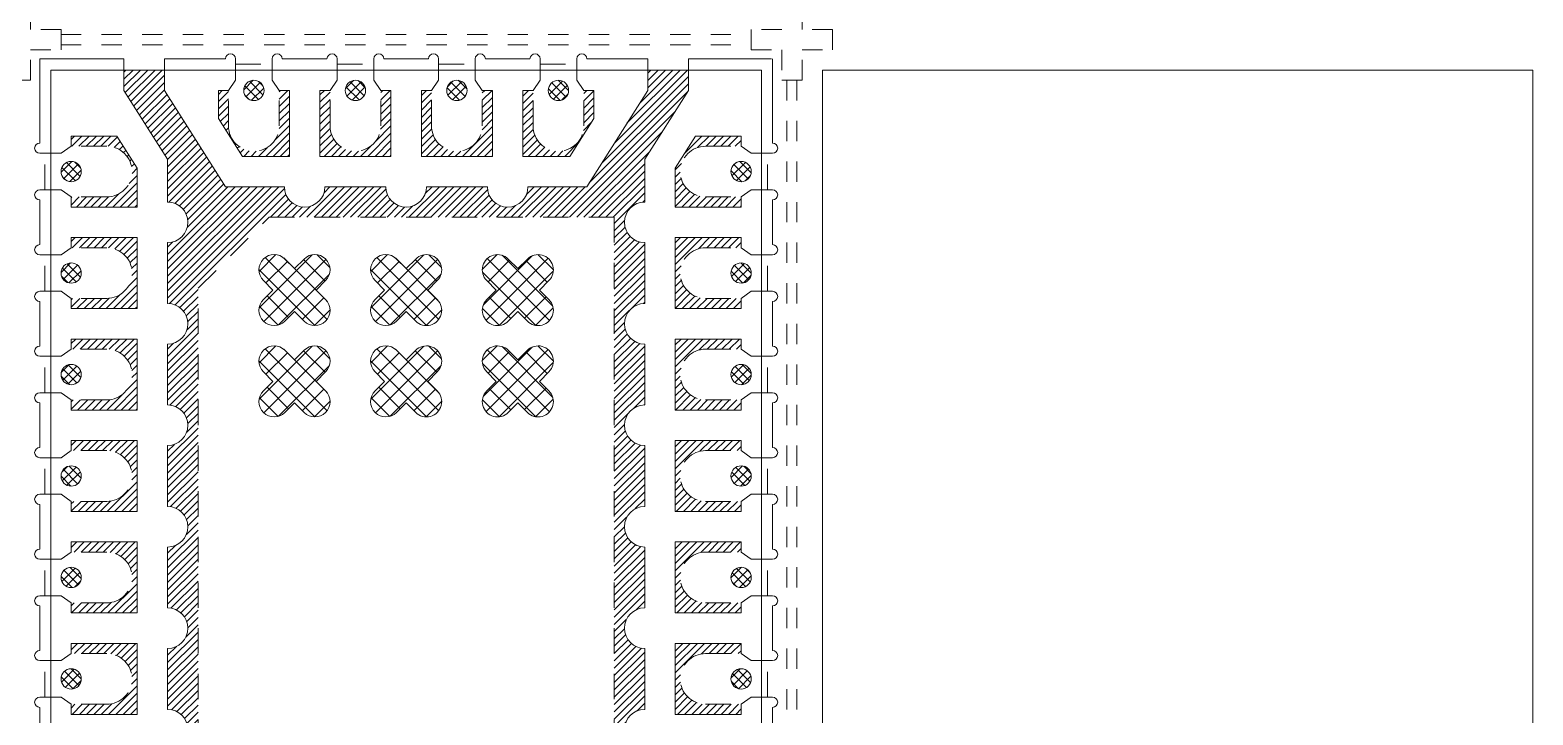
# Model space of a CAD drawing. Header units: millimetres. Extents: x -229 to -105, y -151 to 3.
# Drawn here: x -193.07 to -185.66, y -73.99 to -70.61 of the extents above; entities that cross this region are included whole.
import ezdxf

# ---------------------------------------------------------------- set-up
doc = ezdxf.new("R2010")
doc.units = ezdxf.units.MM
doc.linetypes.add('HIDDEN', pattern=[0.375, 0.25, -0.125])
for name, color, linetype in [('1', 7, 'Continuous'), ('1D', 4, 'Continuous'), ('BOT', 4, 'Continuous'), ('ETCH', 4, 'Continuous'), ('HALF ETCH ON TOP SIDE', 6, 'Continuous'), ('PKG', 2, 'Continuous')]:
    doc.layers.add(name, color=color, linetype=linetype)
pattern_1 = [(45, (-512.488806, -88.179952), (-0.0179605122, 0.0179605122), [])]
pattern_2 = [(45, (-26123.6696, -4380.078176), (-0.0449012806, 0.0449012806), []), (135, (-26123.6696, -4380.078176), (-0.0449012806, -0.0449012806), [])]
pattern_3 = [(45, (-26123.6696, -4380.528176), (-0.0449012806, 0.0449012806), []), (135, (-26123.6696, -4380.528176), (-0.0449012806, -0.0449012806), [])]

msp = doc.modelspace()

# ---------------------------------------------------------------- hatches: boundary and pattern name
at = {"layer": 'ETCH'}
h = msp.add_hatch(dxfattribs=at)
h.set_pattern_fill('ANSI31', color=256, scale=0.008, style=0)
h.set_pattern_definition([(45, (-169.840275, -77.800525), (-0.017960512, 0.017960512), [])])
h.paths.add_polyline_path([(-192.604, -70.8123), (-192.404, -70.8123), (-192.404, -70.9123), (-192.1031, -71.3873), (-191.814, -71.3873, 1), (-191.614, -71.3873), (-191.314, -71.3873, 1), (-191.114, -71.3873), (-190.814, -71.3873, 1), (-190.614, -71.3873), (-190.3248, -71.3873), (-190.024, -70.9123), (-190.024, -70.8123), (-189.824, -70.8123), (-189.824, -70.9123), (-190.039, -71.2518), (-190.039, -71.4623, 1), (-190.039, -71.6623), (-190.039, -71.9623, 1), (-190.039, -72.1623), (-190.039, -72.4623, 1), (-190.039, -72.6623), (-190.039, -72.9623, 1), (-190.039, -73.1623), (-190.039, -73.4623, 1), (-190.039, -73.6623), (-190.039, -73.9623, 1), (-190.039, -74.1623), (-190.039, -74.4623, 1), (-190.039, -74.6623), (-190.039, -74.9623, 1), (-190.039, -75.1623), (-190.039, -75.4623, 1), (-190.039, -75.6623), (-190.039, -75.9623, 1), (-190.039, -76.1623), (-190.039, -76.4623, 1), (-190.039, -76.6623), (-190.039, -76.9623, 1), (-190.039, -77.1623), (-190.039, -77.4623, 1), (-190.039, -77.6623), (-190.039, -77.9623, 1), (-190.039, -78.1623), (-190.039, -78.4623, 1), (-190.039, -78.6623), (-190.039, -78.9623, 1), (-190.039, -79.1623), (-190.039, -79.3729), (-189.824, -79.7123), (-189.824, -79.8123), (-190.024, -79.8123), (-190.024, -79.7123), (-190.3248, -79.2373), (-190.614, -79.2373, 1), (-190.814, -79.2373), (-191.114, -79.2373, 1), (-191.314, -79.2373), (-191.614, -79.2373, 1), (-191.814, -79.2373), (-192.1031, -79.2373), (-192.404, -79.7123), (-192.404, -79.8123), (-192.604, -79.8123), (-192.604, -79.7123), (-192.389, -79.3729), (-192.389, -79.1623, 1), (-192.389, -78.9623), (-192.389, -78.6623, 1), (-192.389, -78.4623), (-192.389, -78.1623, 1), (-192.389, -77.9623), (-192.389, -77.6623, 1), (-192.389, -77.4623), (-192.389, -77.1623, 1), (-192.389, -76.9623), (-192.389, -76.6623, 1), (-192.389, -76.4623), (-192.389, -76.1623, 1), (-192.389, -75.9623), (-192.389, -75.6623, 1), (-192.389, -75.4623), (-192.389, -75.1623, 1), (-192.389, -74.9623), (-192.389, -74.6623, 1), (-192.389, -74.4623), (-192.389, -74.1623, 1), (-192.389, -73.9623), (-192.389, -73.6623, 1), (-192.389, -73.4623), (-192.389, -73.1623, 1), (-192.389, -72.9623), (-192.389, -72.6623, 1), (-192.389, -72.4623), (-192.389, -72.1623, 1), (-192.389, -71.9623), (-192.389, -71.6623, 1), (-192.389, -71.4623), (-192.389, -71.2518), (-192.604, -70.9123)])
h.paths.add_polyline_path([(-192.239, -71.8873), (-192.239, -79.0873), (-190.189, -79.0873), (-190.189, -71.5373), (-191.889, -71.5373)], flags=16)
at = {"layer": 'ETCH', "lineweight": 0}
h = msp.add_hatch(dxfattribs=at)
h.set_pattern_fill('ANSI31', color=256, scale=0.008, angle=360, style=0)
h.set_pattern_definition(pattern_1)
h.paths.add_polyline_path([(-192.139, -71.0504), (-192.139, -70.9123), (-192.089, -70.9123), (-192.089, -71.0873, 1), (-191.839, -71.0873), (-191.839, -70.9123), (-191.789, -70.9123), (-191.789, -71.2373), (-192.0206, -71.2373)])
h.paths.add_polyline_path([(-191.639, -70.9123), (-191.639, -71.2373), (-191.289, -71.2373), (-191.289, -70.9123), (-191.339, -70.9123), (-191.339, -71.0873, -1), (-191.589, -71.0873), (-191.589, -70.9123)])
h.paths.add_polyline_path([(-190.639, -70.9123), (-190.639, -71.2373), (-190.4074, -71.2373), (-190.289, -71.0504), (-190.289, -70.9123), (-190.339, -70.9123), (-190.339, -71.0873, -1), (-190.589, -71.0873), (-190.589, -70.9123)])
h.paths.add_polyline_path([(-191.139, -70.9123), (-191.139, -71.2373), (-190.789, -71.2373), (-190.789, -70.9123), (-190.839, -70.9123), (-190.839, -71.0873, -1), (-191.089, -71.0873), (-191.089, -70.9123)])
h = msp.add_hatch(dxfattribs=at)
h.set_pattern_fill('ANSI31', color=256, scale=0.008, style=0)
h.set_pattern_definition(pattern_1)
h.paths.add_polyline_path([(-192.864, -71.9873), (-192.539, -71.9873), (-192.539, -71.6373), (-192.864, -71.6373), (-192.864, -71.6873), (-192.689, -71.6873, -1), (-192.689, -71.9373), (-192.864, -71.9373)])
h.paths.add_polyline_path([(-192.864, -72.4873), (-192.539, -72.4873), (-192.539, -72.1373), (-192.864, -72.1373), (-192.864, -72.1873), (-192.689, -72.1873, -1), (-192.689, -72.4373), (-192.864, -72.4373)])
h.paths.add_polyline_path([(-192.864, -73.9873), (-192.539, -73.9873), (-192.539, -73.6373), (-192.864, -73.6373), (-192.864, -73.6873), (-192.689, -73.6873, -1), (-192.689, -73.9373), (-192.864, -73.9373)])
h.paths.add_polyline_path([(-192.864, -72.9873), (-192.539, -72.9873), (-192.539, -72.6373), (-192.864, -72.6373), (-192.864, -72.6873), (-192.689, -72.6873, -1), (-192.689, -72.9373), (-192.864, -72.9373)])
h.paths.add_polyline_path([(-192.864, -74.4873), (-192.539, -74.4873), (-192.539, -74.1373), (-192.864, -74.1373), (-192.864, -74.1873), (-192.689, -74.1873, -1), (-192.689, -74.4373), (-192.864, -74.4373)])
h.paths.add_polyline_path([(-192.864, -74.9873), (-192.539, -74.9873), (-192.539, -74.6373), (-192.864, -74.6373), (-192.864, -74.6873), (-192.689, -74.6873, -1), (-192.689, -74.9373), (-192.864, -74.9373)])
h.paths.add_polyline_path([(-192.864, -75.9873), (-192.539, -75.9873), (-192.539, -75.6373), (-192.864, -75.6373), (-192.864, -75.6873), (-192.689, -75.6873, -1), (-192.689, -75.9373), (-192.864, -75.9373)])
h.paths.add_polyline_path([(-192.864, -71.1373), (-192.864, -71.1873), (-192.689, -71.1873, -1), (-192.689, -71.4373), (-192.864, -71.4373), (-192.864, -71.4873), (-192.539, -71.4873), (-192.539, -71.2953), (-192.639, -71.1373)])
h.paths.add_polyline_path([(-192.864, -73.4873), (-192.539, -73.4873), (-192.539, -73.1373), (-192.864, -73.1373), (-192.864, -73.1873), (-192.689, -73.1873, -1), (-192.689, -73.4373), (-192.864, -73.4373)])
h.paths.add_polyline_path([(-192.864, -76.6373), (-192.864, -76.6873), (-192.689, -76.6873, -1), (-192.689, -76.9373), (-192.864, -76.9373), (-192.864, -76.9873), (-192.539, -76.9873), (-192.539, -76.6373)])
h.paths.add_polyline_path([(-192.864, -75.4873), (-192.539, -75.4873), (-192.539, -75.1373), (-192.864, -75.1373), (-192.864, -75.1873), (-192.689, -75.1873, -1), (-192.689, -75.4373), (-192.864, -75.4373)])
h.paths.add_polyline_path([(-192.864, -76.1373), (-192.864, -76.1873), (-192.689, -76.1873, -1), (-192.689, -76.4373), (-192.864, -76.4373), (-192.864, -76.4873), (-192.539, -76.4873), (-192.539, -76.1373)])
h.paths.add_polyline_path([(-192.864, -77.4873), (-192.539, -77.4873), (-192.539, -77.1373), (-192.864, -77.1373), (-192.864, -77.1873), (-192.689, -77.1873, -1), (-192.689, -77.4373), (-192.864, -77.4373)])
h.paths.add_polyline_path([(-192.864, -77.9873), (-192.539, -77.9873), (-192.539, -77.6373), (-192.864, -77.6373), (-192.864, -77.6873), (-192.689, -77.6873, -1), (-192.689, -77.9373), (-192.864, -77.9373)])
h.paths.add_polyline_path([(-192.864, -78.9873), (-192.539, -78.9873), (-192.539, -78.6373), (-192.864, -78.6373), (-192.864, -78.6873), (-192.689, -78.6873, -1), (-192.689, -78.9373), (-192.864, -78.9373)])
h.paths.add_polyline_path([(-192.864, -78.4873), (-192.539, -78.4873), (-192.539, -78.1373), (-192.864, -78.1373), (-192.864, -78.1873), (-192.689, -78.1873, -1), (-192.689, -78.4373), (-192.864, -78.4373)])
h.paths.add_polyline_path([(-192.689, -79.1873, -1), (-192.689, -79.4373), (-192.864, -79.4373), (-192.864, -79.4873), (-192.639, -79.4873), (-192.539, -79.3294), (-192.539, -79.1373), (-192.864, -79.1373), (-192.864, -79.1873)])
h = msp.add_hatch(dxfattribs=at)
h.set_pattern_fill('ANSI31', color=256, scale=0.008, style=0)
h.set_pattern_definition(pattern_1)
h.paths.add_polyline_path([(-192.864, -78.6373), (-192.539, -78.6373), (-192.539, -78.9873), (-192.864, -78.9873), (-192.864, -78.9373), (-192.689, -78.9373, 1), (-192.689, -78.6873), (-192.864, -78.6873)])
h.paths.add_polyline_path([(-192.864, -78.1373), (-192.539, -78.1373), (-192.539, -78.4873), (-192.864, -78.4873), (-192.864, -78.4373), (-192.689, -78.4373, 1), (-192.689, -78.1873), (-192.864, -78.1873)])
h.paths.add_polyline_path([(-192.864, -76.6373), (-192.539, -76.6373), (-192.539, -76.9873), (-192.864, -76.9873), (-192.864, -76.9373), (-192.689, -76.9373, 1), (-192.689, -76.6873), (-192.864, -76.6873)])
h.paths.add_polyline_path([(-192.864, -77.6373), (-192.539, -77.6373), (-192.539, -77.9873), (-192.864, -77.9873), (-192.864, -77.9373), (-192.689, -77.9373, 1), (-192.689, -77.6873), (-192.864, -77.6873)])
h.paths.add_polyline_path([(-192.864, -76.1373), (-192.539, -76.1373), (-192.539, -76.4873), (-192.864, -76.4873), (-192.864, -76.4373), (-192.689, -76.4373, 1), (-192.689, -76.1873), (-192.864, -76.1873)])
h.paths.add_polyline_path([(-192.864, -75.6373), (-192.539, -75.6373), (-192.539, -75.9873), (-192.864, -75.9873), (-192.864, -75.9373), (-192.689, -75.9373, 1), (-192.689, -75.6873), (-192.864, -75.6873)])
h.paths.add_polyline_path([(-192.864, -74.6373), (-192.539, -74.6373), (-192.539, -74.9873), (-192.864, -74.9873), (-192.864, -74.9373), (-192.689, -74.9373, 1), (-192.689, -74.6873), (-192.864, -74.6873)])
h.paths.add_polyline_path([(-192.864, -79.4873), (-192.864, -79.4373), (-192.689, -79.4373, 1), (-192.689, -79.1873), (-192.864, -79.1873), (-192.864, -79.1373), (-192.539, -79.1373), (-192.539, -79.3294), (-192.639, -79.4873)])
h.paths.add_polyline_path([(-192.864, -77.1373), (-192.539, -77.1373), (-192.539, -77.4873), (-192.864, -77.4873), (-192.864, -77.4373), (-192.689, -77.4373, 1), (-192.689, -77.1873), (-192.864, -77.1873)])
h.paths.add_polyline_path([(-192.864, -73.9873), (-192.864, -73.9373), (-192.689, -73.9373, 1), (-192.689, -73.6873), (-192.864, -73.6873), (-192.864, -73.6373), (-192.539, -73.6373), (-192.539, -73.9873)])
h.paths.add_polyline_path([(-192.864, -75.1373), (-192.539, -75.1373), (-192.539, -75.4873), (-192.864, -75.4873), (-192.864, -75.4373), (-192.689, -75.4373, 1), (-192.689, -75.1873), (-192.864, -75.1873)])
h.paths.add_polyline_path([(-192.864, -74.4873), (-192.864, -74.4373), (-192.689, -74.4373, 1), (-192.689, -74.1873), (-192.864, -74.1873), (-192.864, -74.1373), (-192.539, -74.1373), (-192.539, -74.4873)])
h.paths.add_polyline_path([(-192.864, -73.1373), (-192.539, -73.1373), (-192.539, -73.4873), (-192.864, -73.4873), (-192.864, -73.4373), (-192.689, -73.4373, 1), (-192.689, -73.1873), (-192.864, -73.1873)])
h.paths.add_polyline_path([(-192.864, -72.6373), (-192.539, -72.6373), (-192.539, -72.9873), (-192.864, -72.9873), (-192.864, -72.9373), (-192.689, -72.9373, 1), (-192.689, -72.6873), (-192.864, -72.6873)])
h.paths.add_polyline_path([(-192.864, -71.6373), (-192.539, -71.6373), (-192.539, -71.9873), (-192.864, -71.9873), (-192.864, -71.9373), (-192.689, -71.9373, 1), (-192.689, -71.6873), (-192.864, -71.6873)])
h.paths.add_polyline_path([(-192.864, -72.1373), (-192.539, -72.1373), (-192.539, -72.4873), (-192.864, -72.4873), (-192.864, -72.4373), (-192.689, -72.4373, 1), (-192.689, -72.1873), (-192.864, -72.1873)])
h.paths.add_polyline_path([(-192.689, -71.4373, 1), (-192.689, -71.1873), (-192.864, -71.1873), (-192.864, -71.1373), (-192.639, -71.1373), (-192.539, -71.2953), (-192.539, -71.4873), (-192.864, -71.4873), (-192.864, -71.4373)])
h = msp.add_hatch(dxfattribs=at)
h.set_pattern_fill('ANSI31', color=256, scale=0.008, angle=180, style=0)
h.set_pattern_definition(pattern_1)
h.paths.add_polyline_path([(-189.564, -71.9873), (-189.889, -71.9873), (-189.889, -71.6373), (-189.564, -71.6373), (-189.564, -71.6873), (-189.739, -71.6873, 1), (-189.739, -71.9373), (-189.564, -71.9373)])
h.paths.add_polyline_path([(-189.564, -72.4873), (-189.889, -72.4873), (-189.889, -72.1373), (-189.564, -72.1373), (-189.564, -72.1873), (-189.739, -72.1873, 1), (-189.739, -72.4373), (-189.564, -72.4373)])
h.paths.add_polyline_path([(-189.564, -73.9873), (-189.889, -73.9873), (-189.889, -73.6373), (-189.564, -73.6373), (-189.564, -73.6873), (-189.739, -73.6873, 1), (-189.739, -73.9373), (-189.564, -73.9373)])
h.paths.add_polyline_path([(-189.564, -72.9873), (-189.889, -72.9873), (-189.889, -72.6373), (-189.564, -72.6373), (-189.564, -72.6873), (-189.739, -72.6873, 1), (-189.739, -72.9373), (-189.564, -72.9373)])
h.paths.add_polyline_path([(-189.564, -74.4873), (-189.889, -74.4873), (-189.889, -74.1373), (-189.564, -74.1373), (-189.564, -74.1873), (-189.739, -74.1873, 1), (-189.739, -74.4373), (-189.564, -74.4373)])
h.paths.add_polyline_path([(-189.564, -74.9873), (-189.889, -74.9873), (-189.889, -74.6373), (-189.564, -74.6373), (-189.564, -74.6873), (-189.739, -74.6873, 1), (-189.739, -74.9373), (-189.564, -74.9373)])
h.paths.add_polyline_path([(-189.564, -75.9873), (-189.889, -75.9873), (-189.889, -75.6373), (-189.564, -75.6373), (-189.564, -75.6873), (-189.739, -75.6873, 1), (-189.739, -75.9373), (-189.564, -75.9373)])
h.paths.add_polyline_path([(-189.564, -71.1373), (-189.564, -71.1873), (-189.739, -71.1873, 1), (-189.739, -71.4373), (-189.564, -71.4373), (-189.564, -71.4873), (-189.889, -71.4873), (-189.889, -71.2953), (-189.7889, -71.1373)])
h.paths.add_polyline_path([(-189.564, -73.4873), (-189.889, -73.4873), (-189.889, -73.1373), (-189.564, -73.1373), (-189.564, -73.1873), (-189.739, -73.1873, 1), (-189.739, -73.4373), (-189.564, -73.4373)])
h.paths.add_polyline_path([(-189.564, -76.6373), (-189.564, -76.6873), (-189.739, -76.6873, 1), (-189.739, -76.9373), (-189.564, -76.9373), (-189.564, -76.9873), (-189.889, -76.9873), (-189.889, -76.6373)])
h.paths.add_polyline_path([(-189.564, -75.4873), (-189.889, -75.4873), (-189.889, -75.1373), (-189.564, -75.1373), (-189.564, -75.1873), (-189.739, -75.1873, 1), (-189.739, -75.4373), (-189.564, -75.4373)])
h.paths.add_polyline_path([(-189.564, -76.1373), (-189.564, -76.1873), (-189.739, -76.1873, 1), (-189.739, -76.4373), (-189.564, -76.4373), (-189.564, -76.4873), (-189.889, -76.4873), (-189.889, -76.1373)])
h.paths.add_polyline_path([(-189.564, -77.4873), (-189.889, -77.4873), (-189.889, -77.1373), (-189.564, -77.1373), (-189.564, -77.1873), (-189.739, -77.1873, 1), (-189.739, -77.4373), (-189.564, -77.4373)])
h.paths.add_polyline_path([(-189.564, -77.9873), (-189.889, -77.9873), (-189.889, -77.6373), (-189.564, -77.6373), (-189.564, -77.6873), (-189.739, -77.6873, 1), (-189.739, -77.9373), (-189.564, -77.9373)])
h.paths.add_polyline_path([(-189.564, -78.9873), (-189.889, -78.9873), (-189.889, -78.6373), (-189.564, -78.6373), (-189.564, -78.6873), (-189.739, -78.6873, 1), (-189.739, -78.9373), (-189.564, -78.9373)])
h.paths.add_polyline_path([(-189.564, -78.4873), (-189.889, -78.4873), (-189.889, -78.1373), (-189.564, -78.1373), (-189.564, -78.1873), (-189.739, -78.1873, 1), (-189.739, -78.4373), (-189.564, -78.4373)])
h.paths.add_polyline_path([(-189.739, -79.1873, 1), (-189.739, -79.4373), (-189.564, -79.4373), (-189.564, -79.4873), (-189.7889, -79.4873), (-189.889, -79.3294), (-189.889, -79.1373), (-189.564, -79.1373), (-189.564, -79.1873)])
h = msp.add_hatch(dxfattribs=at)
h.set_pattern_fill('ANSI31', color=256, scale=0.008, angle=180, style=0)
h.set_pattern_definition(pattern_1)
h.paths.add_polyline_path([(-189.564, -78.6373), (-189.889, -78.6373), (-189.889, -78.9873), (-189.564, -78.9873), (-189.564, -78.9373), (-189.739, -78.9373, -1), (-189.739, -78.6873), (-189.564, -78.6873)])
h.paths.add_polyline_path([(-189.564, -78.1373), (-189.889, -78.1373), (-189.889, -78.4873), (-189.564, -78.4873), (-189.564, -78.4373), (-189.739, -78.4373, -1), (-189.739, -78.1873), (-189.564, -78.1873)])
h.paths.add_polyline_path([(-189.564, -76.6373), (-189.889, -76.6373), (-189.889, -76.9873), (-189.564, -76.9873), (-189.564, -76.9373), (-189.739, -76.9373, -1), (-189.739, -76.6873), (-189.564, -76.6873)])
h.paths.add_polyline_path([(-189.564, -77.6373), (-189.889, -77.6373), (-189.889, -77.9873), (-189.564, -77.9873), (-189.564, -77.9373), (-189.739, -77.9373, -1), (-189.739, -77.6873), (-189.564, -77.6873)])
h.paths.add_polyline_path([(-189.564, -76.1373), (-189.889, -76.1373), (-189.889, -76.4873), (-189.564, -76.4873), (-189.564, -76.4373), (-189.739, -76.4373, -1), (-189.739, -76.1873), (-189.564, -76.1873)])
h.paths.add_polyline_path([(-189.564, -75.6373), (-189.889, -75.6373), (-189.889, -75.9873), (-189.564, -75.9873), (-189.564, -75.9373), (-189.739, -75.9373, -1), (-189.739, -75.6873), (-189.564, -75.6873)])
h.paths.add_polyline_path([(-189.564, -74.6373), (-189.889, -74.6373), (-189.889, -74.9873), (-189.564, -74.9873), (-189.564, -74.9373), (-189.739, -74.9373, -1), (-189.739, -74.6873), (-189.564, -74.6873)])
h.paths.add_polyline_path([(-189.564, -79.4873), (-189.564, -79.4373), (-189.739, -79.4373, -1), (-189.739, -79.1873), (-189.564, -79.1873), (-189.564, -79.1373), (-189.889, -79.1373), (-189.889, -79.3294), (-189.7889, -79.4873)])
h.paths.add_polyline_path([(-189.564, -77.1373), (-189.889, -77.1373), (-189.889, -77.4873), (-189.564, -77.4873), (-189.564, -77.4373), (-189.739, -77.4373, -1), (-189.739, -77.1873), (-189.564, -77.1873)])
h.paths.add_polyline_path([(-189.564, -73.9873), (-189.564, -73.9373), (-189.739, -73.9373, -1), (-189.739, -73.6873), (-189.564, -73.6873), (-189.564, -73.6373), (-189.889, -73.6373), (-189.889, -73.9873)])
h.paths.add_polyline_path([(-189.564, -75.1373), (-189.889, -75.1373), (-189.889, -75.4873), (-189.564, -75.4873), (-189.564, -75.4373), (-189.739, -75.4373, -1), (-189.739, -75.1873), (-189.564, -75.1873)])
h.paths.add_polyline_path([(-189.564, -74.4873), (-189.564, -74.4373), (-189.739, -74.4373, -1), (-189.739, -74.1873), (-189.564, -74.1873), (-189.564, -74.1373), (-189.889, -74.1373), (-189.889, -74.4873)])
h.paths.add_polyline_path([(-189.564, -73.1373), (-189.889, -73.1373), (-189.889, -73.4873), (-189.564, -73.4873), (-189.564, -73.4373), (-189.739, -73.4373, -1), (-189.739, -73.1873), (-189.564, -73.1873)])
h.paths.add_polyline_path([(-189.564, -72.6373), (-189.889, -72.6373), (-189.889, -72.9873), (-189.564, -72.9873), (-189.564, -72.9373), (-189.739, -72.9373, -1), (-189.739, -72.6873), (-189.564, -72.6873)])
h.paths.add_polyline_path([(-189.564, -71.6373), (-189.889, -71.6373), (-189.889, -71.9873), (-189.564, -71.9873), (-189.564, -71.9373), (-189.739, -71.9373, -1), (-189.739, -71.6873), (-189.564, -71.6873)])
h.paths.add_polyline_path([(-189.564, -72.1373), (-189.889, -72.1373), (-189.889, -72.4873), (-189.564, -72.4873), (-189.564, -72.4373), (-189.739, -72.4373, -1), (-189.739, -72.1873), (-189.564, -72.1873)])
h.paths.add_polyline_path([(-189.739, -71.4373, -1), (-189.739, -71.1873), (-189.564, -71.1873), (-189.564, -71.1373), (-189.7889, -71.1373), (-189.889, -71.2953), (-189.889, -71.4873), (-189.564, -71.4873), (-189.564, -71.4373)])
at = {"layer": 'HALF ETCH ON TOP SIDE', "linetype": 'ByBlock', "lineweight": 0}
h = msp.add_hatch(dxfattribs=at)
h.set_pattern_fill('ANSI37', color=256, scale=0.01)
h.set_pattern_definition([(45, (-313.167762, -75.769004), (-0.02245064, 0.02245064), []), (135, (-313.167762, -75.769004), (-0.02245064, -0.02245064), [])])
h.paths.add_polyline_path([(-191.914, -79.7123, 1), (-192.014, -79.7123, 1)])
h.paths.add_polyline_path([(-189.514, -79.3123, 1), (-189.614, -79.3123, 1)])
h.paths.add_polyline_path([(-189.514, -78.8123, 1), (-189.614, -78.8123, 1)])
h.paths.add_polyline_path([(-189.514, -78.3123, 1), (-189.614, -78.3123, 1)])
h.paths.add_polyline_path([(-189.514, -77.8123, 1), (-189.614, -77.8123, 1)])
h.paths.add_polyline_path([(-189.514, -77.3123, 1), (-189.614, -77.3123, 1)])
h.paths.add_polyline_path([(-189.514, -76.8123, 1), (-189.614, -76.8123, 1)])
h.paths.add_polyline_path([(-189.514, -76.3123, 1), (-189.614, -76.3123, 1)])
h.paths.add_polyline_path([(-189.514, -75.8123, 1), (-189.614, -75.8123, 1)])
h.paths.add_polyline_path([(-189.514, -75.3123, 1), (-189.614, -75.3123, 1)])
h.paths.add_polyline_path([(-189.514, -74.8123, 1), (-189.614, -74.8123, 1)])
h.paths.add_polyline_path([(-189.514, -74.3123, 1), (-189.614, -74.3123, 1)])
h.paths.add_polyline_path([(-192.814, -74.3123, 1), (-192.914, -74.3123, 1)])
h.paths.add_polyline_path([(-192.814, -74.8123, 1), (-192.914, -74.8123, 1)])
h.paths.add_polyline_path([(-192.814, -75.3123, 1), (-192.914, -75.3123, 1)])
h.paths.add_polyline_path([(-189.514, -73.8123, 1), (-189.614, -73.8123, 1)])
h.paths.add_polyline_path([(-189.514, -73.3123, 1), (-189.614, -73.3123, 1)])
h.paths.add_polyline_path([(-189.514, -72.8123, 1), (-189.614, -72.8123, 1)])
h.paths.add_polyline_path([(-189.514, -72.3123, 1), (-189.614, -72.3123, 1)])
h.paths.add_polyline_path([(-189.514, -71.8123, 1), (-189.614, -71.8123, 1)])
h.paths.add_polyline_path([(-192.814, -72.3123, 1), (-192.914, -72.3123, 1)])
h.paths.add_polyline_path([(-192.814, -72.8123, 1), (-192.914, -72.8123, 1)])
h.paths.add_polyline_path([(-192.814, -73.3123, 1), (-192.914, -73.3123, 1)])
h.paths.add_polyline_path([(-192.814, -73.8123, 1), (-192.914, -73.8123, 1)])
h.paths.add_polyline_path([(-192.814, -75.8123, 1), (-192.914, -75.8123, 1)])
h.paths.add_polyline_path([(-192.814, -76.3123, 1), (-192.914, -76.3123, 1)])
h.paths.add_polyline_path([(-191.414, -79.7123, 1), (-191.514, -79.7123, 1)])
h.paths.add_polyline_path([(-190.914, -79.7123, 1), (-191.014, -79.7123, 1)])
h.paths.add_polyline_path([(-190.414, -79.7123, 1), (-190.514, -79.7123, 1)])
h.paths.add_polyline_path([(-189.514, -71.3123, 1), (-189.614, -71.3123, 1)])
h.paths.add_polyline_path([(-190.914, -70.9123, 1), (-191.014, -70.9123, 1)])
h.paths.add_polyline_path([(-191.414, -70.9123, 1), (-191.514, -70.9123, 1)])
h.paths.add_polyline_path([(-191.914, -70.9123, 1), (-192.014, -70.9123, 1)])
h.paths.add_polyline_path([(-190.414, -70.9123, 1), (-190.514, -70.9123, 1)])
h.paths.add_polyline_path([(-192.814, -71.8123, 1), (-192.914, -71.8123, 1)])
h.paths.add_polyline_path([(-192.814, -76.8123, 1), (-192.914, -76.8123, 1)])
h.paths.add_polyline_path([(-192.814, -77.8123, 1), (-192.914, -77.8123, 1)])
h.paths.add_polyline_path([(-192.814, -77.3123, 1), (-192.914, -77.3123, 1)])
h.paths.add_polyline_path([(-192.814, -78.8123, 1), (-192.914, -78.8123, 1)])
h.paths.add_polyline_path([(-192.814, -71.3123, 1), (-192.914, -71.3123, 1)])
h.paths.add_polyline_path([(-192.814, -78.3123, 1), (-192.914, -78.3123, 1)])
h.paths.add_polyline_path([(-192.814, -79.3123, 1), (-192.914, -79.3123, 1)])
at = {"layer": 'HALF ETCH ON TOP SIDE', "linetype": 'ByBlock', "lineweight": 0, "ltscale": 100}
h = msp.add_hatch(dxfattribs=at)
h.set_pattern_fill('ANSI37', color=256, scale=0.02)
h.set_pattern_definition([(45, (-26124.2196, -4380.078176), (-0.0449012806, 0.0449012806), []), (135, (-26124.2196, -4380.078176), (-0.0449012806, -0.0449012806), [])])
h.paths.add_polyline_path([(-191.6579, -71.8961), (-191.6109, -71.8491, 1), (-191.717, -71.7431), (-191.764, -71.79), (-191.8109, -71.7431, 1), (-191.917, -71.8491), (-191.87, -71.8961), (-191.917, -71.9431, 1), (-191.8109, -72.0491), (-191.764, -72.0022), (-191.717, -72.0491, 1), (-191.6109, -71.9431)])
h = msp.add_hatch(dxfattribs=at)
h.set_pattern_fill('ANSI37', color=256, scale=0.02)
h.set_pattern_definition(pattern_2)
h.paths.add_polyline_path([(-191.1079, -71.8961), (-191.0609, -71.8491, 1), (-191.167, -71.7431), (-191.214, -71.79), (-191.2609, -71.7431, 1), (-191.367, -71.8491), (-191.32, -71.8961), (-191.367, -71.9431, 1), (-191.2609, -72.0491), (-191.214, -72.0022), (-191.167, -72.0491, 1), (-191.0609, -71.9431)])
h = msp.add_hatch(dxfattribs=at)
h.set_pattern_fill('ANSI37', color=256, scale=0.02)
h.set_pattern_definition(pattern_2)
h.paths.add_polyline_path([(-190.5579, -71.8961), (-190.5109, -71.8491, 1), (-190.617, -71.7431), (-190.664, -71.79), (-190.7109, -71.7431, 1), (-190.817, -71.8491), (-190.77, -71.8961), (-190.817, -71.9431, 1), (-190.7109, -72.0491), (-190.664, -72.0022), (-190.617, -72.0491, 1), (-190.5109, -71.9431)])
h = msp.add_hatch(dxfattribs=at)
h.set_pattern_fill('ANSI37', color=256, scale=0.02)
h.set_pattern_definition([(45, (-26124.2196, -4380.528176), (-0.0449012806, 0.0449012806), []), (135, (-26124.2196, -4380.528176), (-0.0449012806, -0.0449012806), [])])
h.paths.add_polyline_path([(-191.6579, -72.3461), (-191.6109, -72.2991, 1), (-191.717, -72.1931), (-191.764, -72.24), (-191.8109, -72.1931, 1), (-191.917, -72.2991), (-191.87, -72.3461), (-191.917, -72.3931, 1), (-191.8109, -72.4991), (-191.764, -72.4522), (-191.717, -72.4991, 1), (-191.6109, -72.3931)])
h = msp.add_hatch(dxfattribs=at)
h.set_pattern_fill('ANSI37', color=256, scale=0.02)
h.set_pattern_definition(pattern_3)
h.paths.add_polyline_path([(-191.1079, -72.3461), (-191.0609, -72.2991, 1), (-191.167, -72.1931), (-191.214, -72.24), (-191.2609, -72.1931, 1), (-191.367, -72.2991), (-191.32, -72.3461), (-191.367, -72.3931, 1), (-191.2609, -72.4991), (-191.214, -72.4522), (-191.167, -72.4991, 1), (-191.0609, -72.3931)])
h = msp.add_hatch(dxfattribs=at)
h.set_pattern_fill('ANSI37', color=256, scale=0.02)
h.set_pattern_definition(pattern_3)
h.paths.add_polyline_path([(-190.5579, -72.3461), (-190.5109, -72.2991, 1), (-190.617, -72.1931), (-190.664, -72.24), (-190.7109, -72.1931, 1), (-190.817, -72.2991), (-190.77, -72.3461), (-190.817, -72.3931, 1), (-190.7109, -72.4991), (-190.664, -72.4522), (-190.617, -72.4991, 1), (-190.5109, -72.3931)])

# ---------------------------------------------------------------- linework, layer by layer
at = {"lineweight": 0}
for p, q in [((-193.019, -70.7573, -0.0526), (-192.604, -70.7573, -0.0526)), ((-192.604, -70.9123, -0.0526), (-192.604, -70.7573, -0.0526)), ((-192.404, -70.9123, -0.0526), (-192.404, -70.7573, -0.0526)), ((-192.054, -70.7573, -0.0526), (-192.054, -70.8623, -0.0526)), ((-191.874, -70.8623, -0.0526), (-191.874, -70.7573, -0.0526)), ((-191.554, -70.7573, -0.0526), (-191.554, -70.8623, -0.0526)), ((-191.374, -70.8623, -0.0526), (-191.374, -70.7573, -0.0526)), ((-191.054, -70.7573, -0.0526), (-191.054, -70.8623, -0.0526)), ((-190.874, -70.8623, -0.0526), (-190.874, -70.7573, -0.0526)), ((-190.554, -70.7573, -0.0526), (-190.554, -70.8623, -0.0526)), ((-190.374, -70.8623, -0.0526), (-190.374, -70.7573, -0.0526)), ((-190.024, -70.9123, -0.0526), (-190.024, -70.7573, -0.0526)), ((-189.824, -70.9123, -0.0526), (-189.824, -70.7573, -0.0526)), ((-189.824, -70.7573, -0.0526), (-189.414, -70.7573, -0.0526)), ((-192.604, -70.9123, -0.0526), (-192.389, -71.2518, -0.0526)), ((-192.404, -70.9123, -0.0526), (-192.1031, -71.3873, -0.0526)), ((-192.139, -71.0504, -0.0526), (-192.139, -70.9123, -0.0526)), ((-192.139, -70.9123, -0.0526), (-192.089, -70.9123, -0.0526)), ((-192.054, -70.8623, -0.0526), (-192.089, -70.9123, -0.0526)), ((-191.839, -70.9123, -0.0526), (-191.874, -70.8623, -0.0526)), ((-191.839, -70.9123, -0.0526), (-191.789, -70.9123, -0.0526)), ((-191.789, -70.9123, -0.0526), (-191.789, -71.2373, -0.0526)), ((-191.589, -70.9123, -0.0526), (-191.639, -70.9123, -0.0526)), ((-191.639, -70.9123, -0.0526), (-191.639, -71.2373, -0.0526)), ((-191.554, -70.8623, -0.0526), (-191.589, -70.9123, -0.0526)), ((-191.339, -70.9123, -0.0526), (-191.374, -70.8623, -0.0526)), ((-191.289, -70.9123, -0.0526), (-191.339, -70.9123, -0.0526)), ((-191.289, -71.2373, -0.0526), (-191.289, -70.9123, -0.0526)), ((-191.089, -70.9123, -0.0526), (-191.139, -70.9123, -0.0526)), ((-191.139, -70.9123, -0.0526), (-191.139, -71.2373, -0.0526)), ((-191.054, -70.8623, -0.0526), (-191.089, -70.9123, -0.0526)), ((-190.839, -70.9123, -0.0526), (-190.874, -70.8623, -0.0526)), ((-190.789, -70.9123, -0.0526), (-190.839, -70.9123, -0.0526)), ((-190.789, -71.2373, -0.0526), (-190.789, -70.9123, -0.0526)), ((-190.589, -70.9123, -0.0526), (-190.639, -70.9123, -0.0526)), ((-190.639, -70.9123, -0.0526), (-190.639, -71.2373, -0.0526)), ((-190.554, -70.8623, -0.0526), (-190.589, -70.9123, -0.0526)), ((-190.339, -70.9123, -0.0526), (-190.374, -70.8623, -0.0526)), ((-190.289, -70.9123, -0.0526), (-190.339, -70.9123, -0.0526)), ((-190.024, -70.9123, -0.0526), (-190.3248, -71.3873, -0.0526)), ((-190.289, -71.0504, -0.0526), (-190.289, -70.9123, -0.0526)), ((-189.824, -70.9123, -0.0526), (-190.039, -71.2518, -0.0526)), ((-192.139, -71.0504, -0.0526), (-192.0206, -71.2373, -0.0526)), ((-190.289, -71.0504, -0.0526), (-190.4074, -71.2373, -0.0526)), ((-192.639, -71.1373, -0.0526), (-192.864, -71.1373, -0.0526)), ((-192.864, -71.1373, -0.0526), (-192.864, -71.1873, -0.0526)), ((-192.639, -71.1373, -0.0526), (-192.539, -71.2953, -0.0526)), ((-189.7889, -71.1373, -0.0526), (-189.889, -71.2953, -0.0526)), ((-189.7889, -71.1373, -0.0526), (-189.564, -71.1373, -0.0526)), ((-189.564, -71.1373, -0.0526), (-189.564, -71.1873, -0.0526)), ((-192.914, -71.2223, -0.0526), (-192.864, -71.1873, -0.0526)), ((-189.514, -71.2223, -0.0526), (-189.564, -71.1873, -0.0526)), ((-192.914, -71.2223, -0.0526), (-193.019, -71.2223, -0.0526)), ((-192.389, -71.4623, -0.0526), (-192.389, -71.2518, -0.0526)), ((-191.789, -71.2373, -0.0526), (-192.0206, -71.2373, -0.0526)), ((-191.639, -71.2373, -0.0526), (-191.289, -71.2373, -0.0526)), ((-191.139, -71.2373, -0.0526), (-190.789, -71.2373, -0.0526)), ((-190.639, -71.2373, -0.0526), (-190.4074, -71.2373, -0.0526)), ((-190.039, -71.4623, -0.0526), (-190.039, -71.2518, -0.0526)), ((-189.514, -71.2223, -0.0526), (-189.409, -71.2223, -0.0526)), ((-192.539, -71.4873, -0.0526), (-192.539, -71.2953, -0.0526)), ((-189.889, -71.4873, -0.0526), (-189.889, -71.2953, -0.0526)), ((-193.019, -71.4023, -0.0526), (-192.914, -71.4023, -0.0526)), ((-192.864, -71.4373, -0.0526), (-192.914, -71.4023, -0.0526)), ((-192.1031, -71.3873, -0.0526), (-191.814, -71.3873, -0.0526)), ((-191.614, -71.3873, -0.0526), (-191.314, -71.3873, -0.0526)), ((-191.614, -71.3873, -0.0526), (-191.314, -71.3873, -0.0526)), ((-191.114, -71.3873, -0.0526), (-190.814, -71.3873, -0.0526)), ((-191.114, -71.3873, -0.0526), (-190.814, -71.3873, -0.0526)), ((-190.614, -71.3873, -0.0526), (-190.3248, -71.3873, -0.0526)), ((-189.564, -71.4373, -0.0526), (-189.514, -71.4023, -0.0526)), ((-189.409, -71.4023, -0.0526), (-189.514, -71.4023, -0.0526)), ((-192.864, -71.4373, -0.0526), (-192.864, -71.4873, -0.0526)), ((-192.864, -71.4873, -0.0526), (-192.539, -71.4873, -0.0526)), ((-189.564, -71.4873, -0.0526), (-189.889, -71.4873, -0.0526)), ((-189.564, -71.4373, -0.0526), (-189.564, -71.4873, -0.0526)), ((-192.539, -71.6373, -0.0526), (-192.864, -71.6373, -0.0526)), ((-192.864, -71.6373, -0.0526), (-192.864, -71.6873, -0.0526)), ((-192.539, -71.9873, -0.0526), (-192.539, -71.6373, -0.0526)), ((-189.889, -71.9873, -0.0526), (-189.889, -71.6373, -0.0526)), ((-189.889, -71.6373, -0.0526), (-189.564, -71.6373, -0.0526)), ((-189.564, -71.6373, -0.0526), (-189.564, -71.6873, -0.0526)), ((-192.914, -71.7223, -0.0526), (-193.019, -71.7223, -0.0526)), ((-192.914, -71.7223, -0.0526), (-192.864, -71.6873, -0.0526)), ((-192.389, -71.9623, -0.0526), (-192.389, -71.6623, -0.0526)), ((-190.039, -71.9623, -0.0526), (-190.039, -71.6623, -0.0526)), ((-189.514, -71.7223, -0.0526), (-189.564, -71.6873, -0.0526)), ((-189.514, -71.7223, -0.0526), (-189.409, -71.7223, -0.0526)), ((-193.019, -71.9023, -0.0526), (-192.914, -71.9023, -0.0526)), ((-192.864, -71.9373, -0.0526), (-192.914, -71.9023, -0.0526)), ((-192.864, -71.9373, -0.0526), (-192.864, -71.9873, -0.0526)), ((-189.564, -71.9373, -0.0526), (-189.514, -71.9023, -0.0526)), ((-189.564, -71.9373, -0.0526), (-189.564, -71.9873, -0.0526)), ((-189.409, -71.9023, -0.0526), (-189.514, -71.9023, -0.0526)), ((-192.864, -71.9873, -0.0526), (-192.539, -71.9873, -0.0526)), ((-189.564, -71.9873, -0.0526), (-189.889, -71.9873, -0.0526)), ((-192.539, -72.1373, -0.0526), (-192.864, -72.1373, -0.0526)), ((-192.864, -72.1373, -0.0526), (-192.864, -72.1873, -0.0526)), ((-192.539, -72.4873, -0.0526), (-192.539, -72.1373, -0.0526)), ((-192.389, -72.4623, -0.0526), (-192.389, -72.1623, -0.0526)), ((-190.039, -72.4623, -0.0526), (-190.039, -72.1623, -0.0526)), ((-189.889, -72.4873, -0.0526), (-189.889, -72.1373, -0.0526)), ((-189.889, -72.1373, -0.0526), (-189.564, -72.1373, -0.0526)), ((-189.564, -72.1373, -0.0526), (-189.564, -72.1873, -0.0526)), ((-192.914, -72.2223, -0.0526), (-193.019, -72.2223, -0.0526)), ((-192.914, -72.2223, -0.0526), (-192.864, -72.1873, -0.0526)), ((-189.514, -72.2223, -0.0526), (-189.564, -72.1873, -0.0526)), ((-189.514, -72.2223, -0.0526), (-189.409, -72.2223, -0.0526)), ((-193.019, -72.4023, -0.0526), (-192.914, -72.4023, -0.0526)), ((-192.864, -72.4373, -0.0526), (-192.914, -72.4023, -0.0526)), ((-192.864, -72.4373, -0.0526), (-192.864, -72.4873, -0.0526)), ((-189.564, -72.4373, -0.0526), (-189.514, -72.4023, -0.0526)), ((-189.564, -72.4373, -0.0526), (-189.564, -72.4873, -0.0526)), ((-189.409, -72.4023, -0.0526), (-189.514, -72.4023, -0.0526)), ((-192.864, -72.4873, -0.0526), (-192.539, -72.4873, -0.0526)), ((-189.564, -72.4873, -0.0526), (-189.889, -72.4873, -0.0526)), ((-192.914, -72.7223, -0.0526), (-192.864, -72.6873, -0.0526)), ((-192.539, -72.6373, -0.0526), (-192.864, -72.6373, -0.0526)), ((-192.864, -72.6373, -0.0526), (-192.864, -72.6873, -0.0526)), ((-192.539, -72.9873, -0.0526), (-192.539, -72.6373, -0.0526)), ((-192.389, -72.9623, -0.0526), (-192.389, -72.6623, -0.0526)), ((-190.039, -72.9623, -0.0526), (-190.039, -72.6623, -0.0526)), ((-189.889, -72.9873, -0.0526), (-189.889, -72.6373, -0.0526)), ((-189.889, -72.6373, -0.0526), (-189.564, -72.6373, -0.0526)), ((-189.564, -72.6373, -0.0526), (-189.564, -72.6873, -0.0526)), ((-189.514, -72.7223, -0.0526), (-189.564, -72.6873, -0.0526)), ((-192.914, -72.7223, -0.0526), (-193.019, -72.7223, -0.0526)), ((-189.514, -72.7223, -0.0526), (-189.409, -72.7223, -0.0526)), ((-193.019, -72.9023, -0.0526), (-192.914, -72.9023, -0.0526)), ((-192.864, -72.9373, -0.0526), (-192.914, -72.9023, -0.0526)), ((-189.564, -72.9373, -0.0526), (-189.514, -72.9023, -0.0526)), ((-189.409, -72.9023, -0.0526), (-189.514, -72.9023, -0.0526)), ((-192.864, -72.9373, -0.0526), (-192.864, -72.9873, -0.0526)), ((-192.864, -72.9873, -0.0526), (-192.539, -72.9873, -0.0526)), ((-189.564, -72.9873, -0.0526), (-189.889, -72.9873, -0.0526)), ((-189.564, -72.9373, -0.0526), (-189.564, -72.9873, -0.0526)), ((-192.914, -73.2223, -0.0526), (-192.864, -73.1873, -0.0526)), ((-192.539, -73.1373, -0.0526), (-192.864, -73.1373, -0.0526)), ((-192.864, -73.1373, -0.0526), (-192.864, -73.1873, -0.0526)), ((-192.539, -73.4873, -0.0526), (-192.539, -73.1373, -0.0526)), ((-192.389, -73.4623, -0.0526), (-192.389, -73.1623, -0.0526)), ((-190.039, -73.4623, -0.0526), (-190.039, -73.1623, -0.0526)), ((-189.889, -73.4873, -0.0526), (-189.889, -73.1373, -0.0526)), ((-189.889, -73.1373, -0.0526), (-189.564, -73.1373, -0.0526)), ((-189.564, -73.1373, -0.0526), (-189.564, -73.1873, -0.0526)), ((-189.514, -73.2223, -0.0526), (-189.564, -73.1873, -0.0526)), ((-192.914, -73.2223, -0.0526), (-193.019, -73.2223, -0.0526)), ((-189.514, -73.2223, -0.0526), (-189.409, -73.2223, -0.0526)), ((-193.019, -73.4023, -0.0526), (-192.914, -73.4023, -0.0526)), ((-192.864, -73.4373, -0.0526), (-192.914, -73.4023, -0.0526)), ((-189.564, -73.4373, -0.0526), (-189.514, -73.4023, -0.0526)), ((-189.409, -73.4023, -0.0526), (-189.514, -73.4023, -0.0526)), ((-192.864, -73.4373, -0.0526), (-192.864, -73.4873, -0.0526)), ((-192.864, -73.4873, -0.0526), (-192.539, -73.4873, -0.0526)), ((-189.564, -73.4873, -0.0526), (-189.889, -73.4873, -0.0526)), ((-189.564, -73.4373, -0.0526), (-189.564, -73.4873, -0.0526)), ((-192.539, -73.6373, -0.0526), (-192.864, -73.6373, -0.0526)), ((-192.864, -73.6373, -0.0526), (-192.864, -73.6873, -0.0526)), ((-192.539, -73.9873, -0.0526), (-192.539, -73.6373, -0.0526)), ((-189.889, -73.9873, -0.0526), (-189.889, -73.6373, -0.0526)), ((-189.889, -73.6373, -0.0526), (-189.564, -73.6373, -0.0526)), ((-189.564, -73.6373, -0.0526), (-189.564, -73.6873, -0.0526)), ((-192.914, -73.7223, -0.0526), (-193.019, -73.7223, -0.0526)), ((-192.914, -73.7223, -0.0526), (-192.864, -73.6873, -0.0526)), ((-192.389, -73.9623, -0.0526), (-192.389, -73.6623, -0.0526)), ((-190.039, -73.9623, -0.0526), (-190.039, -73.6623, -0.0526)), ((-189.514, -73.7223, -0.0526), (-189.564, -73.6873, -0.0526)), ((-189.514, -73.7223, -0.0526), (-189.409, -73.7223, -0.0526)), ((-193.019, -73.9023, -0.0526), (-192.914, -73.9023, -0.0526)), ((-192.864, -73.9373, -0.0526), (-192.914, -73.9023, -0.0526)), ((-192.864, -73.9373, -0.0526), (-192.864, -73.9873, -0.0526)), ((-189.564, -73.9373, -0.0526), (-189.514, -73.9023, -0.0526)), ((-189.564, -73.9373, -0.0526), (-189.564, -73.9873, -0.0526)), ((-189.409, -73.9023, -0.0526), (-189.514, -73.9023, -0.0526)), ((-192.864, -73.9873, -0.0526), (-192.539, -73.9873, -0.0526)), ((-189.564, -73.9873, -0.0526), (-189.889, -73.9873, -0.0526))]:
    msp.add_line(p, q, dxfattribs=at)
at = {"lineweight": 0, "elevation": -0.0526}
for points in [[(-192.404, -70.7573), (-192.104, -70.7573)], [(-191.824, -70.7573), (-191.604, -70.7573)], [(-191.324, -70.7573), (-191.104, -70.7573)], [(-190.824, -70.7573), (-190.604, -70.7573)], [(-190.324, -70.7573), (-190.024, -70.7573)]]:
    msp.add_lwpolyline(points, dxfattribs=at)
at = {"linetype": 'ByBlock', "lineweight": 0, "ltscale": 100, "elevation": -0.0526}
for points in [[(-191.6109, -71.8491, 1), (-191.717, -71.7431), (-191.764, -71.79), (-191.8109, -71.7431, 1), (-191.917, -71.8491), (-191.87, -71.8961), (-191.917, -71.9431, 1), (-191.8109, -72.0491), (-191.764, -72.0022), (-191.717, -72.0491, 1), (-191.6109, -71.9431), (-191.6579, -71.8961)], [(-191.0609, -71.8491, 1), (-191.167, -71.7431), (-191.214, -71.79), (-191.2609, -71.7431, 1), (-191.367, -71.8491), (-191.32, -71.8961), (-191.367, -71.9431, 1), (-191.2609, -72.0491), (-191.214, -72.0022), (-191.167, -72.0491, 1), (-191.0609, -71.9431), (-191.1079, -71.8961)], [(-190.5109, -71.8491, 1), (-190.617, -71.7431), (-190.664, -71.79), (-190.7109, -71.7431, 1), (-190.817, -71.8491), (-190.77, -71.8961), (-190.817, -71.9431, 1), (-190.7109, -72.0491), (-190.664, -72.0022), (-190.617, -72.0491, 1), (-190.5109, -71.9431), (-190.5579, -71.8961)], [(-191.6109, -72.2991, 1), (-191.717, -72.1931), (-191.764, -72.24), (-191.8109, -72.1931, 1), (-191.917, -72.2991), (-191.87, -72.3461), (-191.917, -72.3931, 1), (-191.8109, -72.4991), (-191.764, -72.4522), (-191.717, -72.4991, 1), (-191.6109, -72.3931), (-191.6579, -72.3461)], [(-191.0609, -72.2991, 1), (-191.167, -72.1931), (-191.214, -72.24), (-191.2609, -72.1931, 1), (-191.367, -72.2991), (-191.32, -72.3461), (-191.367, -72.3931, 1), (-191.2609, -72.4991), (-191.214, -72.4522), (-191.167, -72.4991, 1), (-191.0609, -72.3931), (-191.1079, -72.3461)], [(-190.5109, -72.2991, 1), (-190.617, -72.1931), (-190.664, -72.24), (-190.7109, -72.1931, 1), (-190.817, -72.2991), (-190.77, -72.3461), (-190.817, -72.3931, 1), (-190.7109, -72.4991), (-190.664, -72.4522), (-190.617, -72.4991, 1), (-190.5109, -72.3931), (-190.5579, -72.3461)]]:
    msp.add_lwpolyline(points, format="xyb", close=True, dxfattribs=at)
at = {"linetype": 'ByBlock', "lineweight": 0}
for centre in [(-191.964, -70.9123, -0.0526), (-191.464, -70.9123, -0.0526), (-190.964, -70.9123, -0.0526), (-190.464, -70.9123, -0.0526), (-192.864, -71.3123, -0.0526), (-189.564, -71.3123, -0.0526), (-192.864, -71.8123, -0.0526), (-189.564, -71.8123, -0.0526), (-192.864, -72.3123, -0.0526), (-189.564, -72.3123, -0.0526), (-192.864, -72.8123, -0.0526), (-189.564, -72.8123, -0.0526), (-192.864, -73.3123, -0.0526), (-189.564, -73.3123, -0.0526), (-192.864, -73.8123, -0.0526), (-189.564, -73.8123, -0.0526)]:
    msp.add_circle(centre, 0.05, dxfattribs=at)
at = {"lineweight": 0}
for centre, radius, start, end in [((-192.079, -70.7573, -0.0526), 0.025, 0, 180), ((-191.849, -70.7573, -0.0526), 0.025, 0, 180), ((-191.579, -70.7573, -0.0526), 0.025, 0, 180), ((-191.349, -70.7573, -0.0526), 0.025, 0, 180), ((-191.079, -70.7573, -0.0526), 0.025, 0, 180), ((-190.849, -70.7573, -0.0526), 0.025, 0, 180), ((-190.579, -70.7573, -0.0526), 0.025, 0, 180), ((-190.349, -70.7573, -0.0526), 0.025, 0, 180), ((-191.714, -71.3873, -0.0526), 0.1, 180, 0), ((-191.214, -71.3873, -0.0526), 0.1, 180, 0), ((-190.714, -71.3873, -0.0526), 0.1, 180, 0), ((-192.389, -71.5623, -0.0526), 0.1, 270, 90), ((-190.039, -71.5623, -0.0526), 0.1, 90, 270), ((-192.389, -72.0623, -0.0526), 0.1, 270, 90), ((-190.039, -72.0623, -0.0526), 0.1, 90, 270), ((-192.389, -72.5623, -0.0526), 0.1, 270, 90), ((-190.039, -72.5623, -0.0526), 0.1, 90, 270), ((-192.389, -73.0623, -0.0526), 0.1, 270, 90), ((-190.039, -73.0623, -0.0526), 0.1, 90, 270), ((-192.389, -73.5623, -0.0526), 0.1, 270, 90), ((-190.039, -73.5623, -0.0526), 0.1, 90, 270), ((-192.389, -74.0623, -0.0526), 0.1, 270, 90), ((-190.039, -74.0623, -0.0526), 0.1, 90, 270)]:
    msp.add_arc(centre, radius, start, end, dxfattribs=at)
at = {"layer": '1', "color": 0, "lineweight": 9}
for p, q in [((-193.019, -71.1723, -0.0526), (-193.019, -70.7573, -0.0526)), ((-189.409, -71.1723, -0.0526), (-189.409, -70.7573, -0.0526)), ((-193.019, -71.4523, -0.0526), (-193.019, -71.6723, -0.0526)), ((-189.409, -71.4523, -0.0526), (-189.409, -71.6723, -0.0526)), ((-193.019, -71.9523, -0.0526), (-193.019, -72.1723, -0.0526)), ((-189.409, -71.9523, -0.0526), (-189.409, -72.1723, -0.0526)), ((-193.019, -72.4523, -0.0526), (-193.019, -72.6723, -0.0526)), ((-189.409, -72.4523, -0.0526), (-189.409, -72.6723, -0.0526)), ((-193.019, -72.9523, -0.0526), (-193.019, -73.1723, -0.0526)), ((-189.409, -72.9523, -0.0526), (-189.409, -73.1723, -0.0526)), ((-193.019, -73.4523, -0.0526), (-193.019, -73.6723, -0.0526)), ((-189.409, -73.4523, -0.0526), (-189.409, -73.6723, -0.0526)), ((-193.019, -73.9523, -0.0526), (-193.019, -74.1723, -0.0526)), ((-189.409, -73.9523, -0.0526), (-189.409, -74.1723, -0.0526))]:
    msp.add_line(p, q, dxfattribs=at)
at = {"layer": '1', "lineweight": 9}
for centre, start, end in [((-193.019, -71.1973, -0.0526), 90, 270), ((-189.409, -71.1973, -0.0526), 270, 90), ((-193.019, -71.4273, -0.0526), 90, 270), ((-189.409, -71.4273, -0.0526), 270, 90), ((-193.019, -71.6973, -0.0526), 90, 270), ((-189.409, -71.6973, -0.0526), 270, 90), ((-193.019, -71.9273, -0.0526), 90, 270), ((-189.409, -71.9273, -0.0526), 270, 90), ((-193.019, -72.1973, -0.0526), 90, 270), ((-189.409, -72.1973, -0.0526), 270, 90), ((-193.019, -72.4273, -0.0526), 90, 270), ((-189.409, -72.4273, -0.0526), 270, 90), ((-193.019, -72.6973, -0.0526), 90, 270), ((-189.409, -72.6973, -0.0526), 270, 90), ((-193.019, -72.9273, -0.0526), 90, 270), ((-189.409, -72.9273, -0.0526), 270, 90), ((-193.019, -73.1973, -0.0526), 90, 270), ((-189.409, -73.1973, -0.0526), 270, 90), ((-193.019, -73.4273, -0.0526), 90, 270), ((-189.409, -73.4273, -0.0526), 270, 90), ((-193.019, -73.6973, -0.0526), 90, 270), ((-189.409, -73.6973, -0.0526), 270, 90), ((-193.019, -73.9273, -0.0526), 90, 270), ((-189.409, -73.9273, -0.0526), 270, 90)]:
    msp.add_arc(centre, 0.025, start, end, dxfattribs=at)
at = {"layer": '1D', "color": 4, "linetype": 'HIDDEN', "lineweight": 9, "ltscale": 0.2}
for p, q in [((-192.914, -70.6373, -0.0526), (-189.514, -70.6373, -0.0526)), ((-192.914, -70.6373, -0.0526), (-189.514, -70.6373, -0.0526)), ((-192.914, -70.6873, -0.0526), (-189.514, -70.6873, -0.0526)), ((-192.914, -70.6873, -0.0526), (-189.514, -70.6873, -0.0526)), ((-189.339, -70.8623, -0.0526), (-189.339, -79.7623, -0.0526)), ((-189.289, -70.8623, -0.0526), (-189.289, -79.7623, -0.0526))]:
    msp.add_line(p, q, dxfattribs=at)
at = {"layer": '1D', "color": 4, "linetype": 'HIDDEN', "lineweight": 9, "ltscale": 0.2, "elevation": -0.0526}
for points in [[(-193.164, -70.4623), (-193.164, -70.6123), (-193.314, -70.6123), (-193.314, -70.7123), (-193.164, -70.7123), (-193.164, -70.8623), (-193.064, -70.8623), (-193.064, -70.7123), (-192.914, -70.7123), (-192.914, -70.6123), (-193.064, -70.6123), (-193.064, -70.4623)], [(-189.364, -70.4623), (-189.364, -70.6123), (-189.514, -70.6123), (-189.514, -70.7123), (-189.364, -70.7123), (-189.364, -70.8623), (-189.264, -70.8623), (-189.264, -70.7123), (-189.114, -70.7123), (-189.114, -70.6123), (-189.264, -70.6123), (-189.264, -70.4623)]]:
    msp.add_lwpolyline(points, close=True, dxfattribs=at)
at = {"layer": '1D', "color": 4, "linetype": 'HIDDEN', "lineweight": 9, "ltscale": 0.5, "elevation": -0.0526}
for points in [[(-192.994, -71.4023), (-192.994, -71.2223)], [(-189.434, -71.4023), (-189.434, -71.2223)], [(-192.994, -71.9023), (-192.994, -71.7223)], [(-189.434, -71.9023), (-189.434, -71.7223)], [(-192.994, -72.4023), (-192.994, -72.2223)], [(-189.434, -72.4023), (-189.434, -72.2223)], [(-192.994, -72.9023), (-192.994, -72.7223)], [(-189.434, -72.9023), (-189.434, -72.7223)], [(-192.994, -73.4023), (-192.994, -73.2223)], [(-189.434, -73.4023), (-189.434, -73.2223)], [(-192.994, -73.9023), (-192.994, -73.7223)], [(-189.434, -73.9023), (-189.434, -73.7223)]]:
    msp.add_lwpolyline(points, dxfattribs=at)
at = {"layer": 'BOT', "color": 4, "linetype": 'HIDDEN', "lineweight": 0, "ltscale": 0.5}
for p, q in [((-192.089, -71.0873, -0.0526), (-192.089, -70.9123, -0.0526)), ((-191.839, -71.0873, -0.0526), (-191.839, -70.9123, -0.0526)), ((-191.589, -71.0873, -0.0526), (-191.589, -70.9123, -0.0526)), ((-191.339, -71.0873, -0.0526), (-191.339, -70.9123, -0.0526)), ((-191.089, -71.0873, -0.0526), (-191.089, -70.9123, -0.0526)), ((-190.839, -71.0873, -0.0526), (-190.839, -70.9123, -0.0526)), ((-190.589, -71.0873, -0.0526), (-190.589, -70.9123, -0.0526)), ((-190.339, -71.0873, -0.0526), (-190.339, -70.9123, -0.0526)), ((-192.689, -71.1873, -0.0526), (-192.864, -71.1873, -0.0526)), ((-189.739, -71.1873, -0.0526), (-189.564, -71.1873, -0.0526)), ((-192.689, -71.4373, -0.0526), (-192.864, -71.4373, -0.0526)), ((-189.739, -71.4373, -0.0526), (-189.564, -71.4373, -0.0526)), ((-192.689, -71.6873, -0.0526), (-192.864, -71.6873, -0.0526)), ((-189.739, -71.6873, -0.0526), (-189.564, -71.6873, -0.0526)), ((-192.689, -71.9373, -0.0526), (-192.864, -71.9373, -0.0526)), ((-189.739, -71.9373, -0.0526), (-189.564, -71.9373, -0.0526)), ((-192.689, -72.1873, -0.0526), (-192.864, -72.1873, -0.0526)), ((-189.739, -72.1873, -0.0526), (-189.564, -72.1873, -0.0526)), ((-192.689, -72.4373, -0.0526), (-192.864, -72.4373, -0.0526)), ((-189.739, -72.4373, -0.0526), (-189.564, -72.4373, -0.0526)), ((-192.689, -72.6873, -0.0526), (-192.864, -72.6873, -0.0526)), ((-189.739, -72.6873, -0.0526), (-189.564, -72.6873, -0.0526)), ((-192.689, -72.9373, -0.0526), (-192.864, -72.9373, -0.0526)), ((-189.739, -72.9373, -0.0526), (-189.564, -72.9373, -0.0526)), ((-192.689, -73.1873, -0.0526), (-192.864, -73.1873, -0.0526)), ((-189.739, -73.1873, -0.0526), (-189.564, -73.1873, -0.0526)), ((-192.689, -73.4373, -0.0526), (-192.864, -73.4373, -0.0526)), ((-189.739, -73.4373, -0.0526), (-189.564, -73.4373, -0.0526)), ((-192.689, -73.6873, -0.0526), (-192.864, -73.6873, -0.0526)), ((-189.739, -73.6873, -0.0526), (-189.564, -73.6873, -0.0526)), ((-192.689, -73.9373, -0.0526), (-192.864, -73.9373, -0.0526)), ((-189.739, -73.9373, -0.0526), (-189.564, -73.9373, -0.0526))]:
    msp.add_line(p, q, dxfattribs=at)
at = {"layer": 'BOT', "color": 4, "linetype": 'HIDDEN', "lineweight": 0, "ltscale": 0.5, "elevation": -0.0526}
for points in [[(-192.054, -70.7823), (-191.874, -70.7823)], [(-191.554, -70.7823), (-191.374, -70.7823)], [(-191.554, -70.7823), (-191.374, -70.7823)], [(-191.054, -70.7823), (-190.874, -70.7823)], [(-190.554, -70.7823), (-190.374, -70.7823)]]:
    msp.add_lwpolyline(points, dxfattribs=at)
msp.add_lwpolyline([(-192.239, -79.0873), (-192.239, -71.8873), (-191.889, -71.5373), (-190.189, -71.5373), (-190.189, -79.0873)], close=True, dxfattribs=at)
at = {"layer": 'BOT', "color": 4, "linetype": 'HIDDEN', "lineweight": 0, "ltscale": 0.5}
for centre, start, end in [((-191.964, -71.0873, -0.0526), 180, 0), ((-191.464, -71.0873, -0.0526), 180, 0), ((-190.964, -71.0873, -0.0526), 180, 0), ((-190.464, -71.0873, -0.0526), 180, 0), ((-192.689, -71.3123, -0.0526), 270, 90), ((-189.739, -71.3123, -0.0526), 90, 270), ((-192.689, -71.8123, -0.0526), 270, 90), ((-189.739, -71.8123, -0.0526), 90, 270), ((-192.689, -72.3123, -0.0526), 270, 90), ((-189.739, -72.3123, -0.0526), 90, 270), ((-192.689, -72.8123, -0.0526), 270, 90), ((-189.739, -72.8123, -0.0526), 90, 270), ((-192.689, -73.3123, -0.0526), 270, 90), ((-189.739, -73.3123, -0.0526), 90, 270), ((-192.689, -73.8123, -0.0526), 270, 90), ((-189.739, -73.8123, -0.0526), 90, 270)]:
    msp.add_arc(centre, 0.125, start, end, dxfattribs=at)
at = {"layer": 'PKG', "linetype": 'Continuous', "lineweight": 9, "elevation": -0.0526}
for points in [[(-192.964, -79.8123), (-192.964, -70.8123), (-189.464, -70.8123), (-189.464, -79.8123)], [(-192.964, -79.8123), (-192.964, -70.8123), (-189.464, -70.8123), (-189.464, -79.8123)], [(-189.164, -79.8123), (-189.164, -70.8123), (-185.664, -70.8123), (-185.664, -79.8123)]]:
    msp.add_lwpolyline(points, close=True, dxfattribs=at)

doc.saveas('drawing.dxf')
